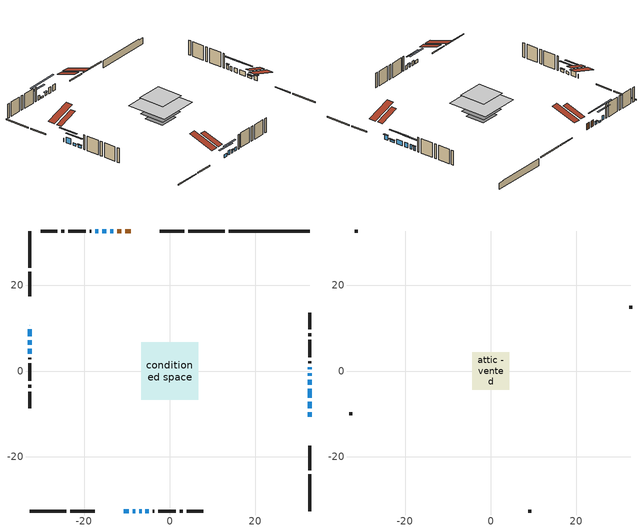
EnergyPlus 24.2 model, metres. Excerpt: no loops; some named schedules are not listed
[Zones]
conditioned space
 floor outside (Floor1 construction): -1.03,-1.03 -1.03,1.03 1.03,1.03 1.03,-1.03 z0.55
 floor adiabatic (AdiabaticFloorConstruction): -6.7,-6.7 -6.7,6.7 6.7,6.7 6.7,-6.7 z2.99
 floor foundation (Slab1 construction): -3.2,-3.2 -3.2,3.2 3.2,3.2 3.2,-3.2 z-1.74
 floor foundation (Slab2 construction): -4.2,-4.2 -4.2,4.2 4.2,4.2 4.2,-4.2 z0
 wall outside (RimJoist1 construction): 12.86,32.69 4.33,32.69 / -32.69,-32.69 -24.16,-32.69 / -32.69,32.69 -32.69,24.16 / 32.69,-32.69 32.69,-24.16 z0.55:0.85
 wall outside (RimJoist2 construction): 3.4,32.69 -2.32,32.69 / -23.23,-32.69 -17.51,-32.69 / -32.69,23.23 -32.69,17.51 / 32.69,-23.23 32.69,-17.51 z0.55:0.85
 wall outside (AdiabaticWallConstruction 1): -9.09,32.69 -10.4,32.69 / -11.33,32.69 -12.22,32.69 z0.55:2.58
 wall outside (AdiabaticWallConstruction): -32.69,10.74 -32.69,10.66 / -5.67,-32.69 -4.94,-32.69 z0.55:1.77; -13.14,32.69 -13.86,32.69 / -10.74,-32.69 -9.57,-32.69 / -7.15,-32.69 -6.59,-32.69 z0.55:1.52; -8.64,-32.69 -8.08,-32.69 / 32.69,-10.74 32.69,-9.62 / 32.69,-6.29 32.69,-4.16 / 32.69,-3.23 32.69,-2.06 / 32.69,-1.13 32.69,-0.57 / 32.69,0.35 32.69,0.91 / -16.68,32.69 -17.39,32.69 z0.55:2.02; -32.69,9.74 -32.69,8.16 z0.55:2.43; 32.69,-8.69 32.69,-7.22 z0.55:1.26; -32.69,7.23 -32.69,6.11 / -32.69,5.19 -32.69,4.06 z0.55:1.41; -14.78,32.69 -15.75,32.69 z0.55:1.01
 wall outside (Wall1 construction): -18.32,32.69 -18.72,32.69 / -4.01,-32.69 -3.61,-32.69 / -32.69,3.14 -32.69,2.74 / 32.69,1.84 32.69,2.24 z0.55:5.43
 wall outside (Wall2 construction): -19.65,32.69 -23.72,32.69 / -2.69,-32.69 1.39,-32.69 / -32.69,1.81 -32.69,-2.27 / 32.69,3.17 32.69,7.24 z0.55:5.43
 wall outside (Wall3 construction): -24.65,32.69 -25.32,32.69 / 2.32,-32.69 2.99,-32.69 / -32.69,-3.2 -32.69,-3.87 / 32.69,8.17 32.69,8.84 z0.55:5.43
 wall outside (Wall4 construction): -26.25,32.69 -30.14,32.69 / 3.92,-32.69 7.8,-32.69 / -32.69,-4.79 -32.69,-8.68 / 32.69,9.77 32.69,13.66 z0.55:5.43
 wall foundation (FoundationWall1 construction): 13.79,32.69,-1.74 13.79,32.69,0.55 30.8,32.69,0.55 30.8,32.69,0.32 32.69,32.69,0.32 32.69,32.69,-1.74
 window (WindowConstruction 14): -32.69,10.73 -32.69,10.67 z0.55:1.77
 window (WindowConstruction 5): -13.14,32.69 -13.85,32.69 z0.55:1.52
 window (WindowConstruction 6): -10.73,-32.69 -9.57,-32.69 z0.55:1.52
 window (WindowConstruction 7): -8.64,-32.69 -8.08,-32.69 z0.55:2.02
 window (WindowConstruction 8): -32.69,9.74 -32.69,8.16 z0.55:2.43
 window (WindowConstruction 9): 32.69,-10.73 32.69,-9.62 z0.55:2.02
 window (WindowConstruction 10): 32.69,-8.69 32.69,-7.22 z0.55:1.26
 window (WindowConstruction 11): -7.15,-32.69 -6.59,-32.69 z0.55:1.52
 window (WindowConstruction 12): -32.69,7.23 -32.69,6.11 z0.55:1.41
 window (WindowConstruction 15): -5.66,-32.69 -4.94,-32.69 z0.55:1.77
 window (WindowConstruction 13): -32.69,5.18 -32.69,4.07 z0.55:1.41
 window (WindowConstruction 16): -14.78,32.69 -15.75,32.69 z0.55:1.01
 window (WindowConstruction): 32.69,-6.29 32.69,-4.16 z0.55:2.02
 window (WindowConstruction 1): 32.69,-3.23 32.69,-2.06 z0.55:2.02
 window (WindowConstruction 2): 32.69,-1.13 32.69,-0.58 z0.55:2.02
 window (WindowConstruction 3): 32.69,0.35 32.69,0.91 z0.55:2.02
 window (WindowConstruction 4): -16.68,32.69 -17.39,32.69 z0.55:2.02
 door (Door): -9.09,32.69 -10.4,32.69 z0.55:2.58
 door (Door 1): -11.33,32.69 -12.21,32.69 z0.55:2.58
 ceiling adiabatic (AdiabaticFloorConstruction): 6.7,-6.7 6.7,6.7 -6.7,6.7 -6.7,-6.7 z2.99
 roof outside (Roof2 construction): -8.16,32.69,5.43 -8.16,26.01,7.65 -6.4,26.01,7.65 -6.4,32.69,5.43; -11.66,-32.69,5.43 -11.66,-26.01,7.65 -13.42,-26.01,7.65 -13.42,-32.69,5.43; -32.69,11.66,5.43 -26.01,11.66,7.65 -26.01,13.42,7.65 -32.69,13.42,5.43; 32.69,-11.66,5.43 26.01,-11.66,7.65 26.01,-13.42,7.65 32.69,-13.42,5.43
attic - vented
 floor to conditioned space (Floor2 construction Reversed): -4.35,-4.35 -4.35,4.35 4.35,4.35 4.35,-4.35 z5.43
 wall outside (Wall5 construction): -31.07,32.69 -31.76,32.69 / 8.73,-32.69 9.42,-32.69 / -32.69,-9.61 -32.69,-10.3 / 32.69,14.59 32.69,15.28 z0.55:5.43
 roof outside (Roof1 construction): -5.48,32.69,5.43 -5.48,24.22,8.25 -3.24,24.22,8.25 -3.24,32.69,5.43; -14.35,-32.69,5.43 -14.35,-24.22,8.25 -16.58,-24.22,8.25 -16.58,-32.69,5.43; -32.69,14.35,5.43 -24.22,14.35,8.25 -24.22,16.58,8.25 -32.69,16.58,5.43; 32.69,-14.35,5.43 24.22,-14.35,8.25 24.22,-16.58,8.25 32.69,-16.58,5.43
shading: -14.06,32.69 -12.94,32.69 -12.94,33.1 -14.06,33.1 z1.72; -7.08,-32.69 -13.22,-32.69 -13.22,-33.1 -7.08,-33.1 z4.01; -5.59,-32.69 -11.13,-32.69 -11.13,-33.1 -5.59,-33.1 z4.51; -32.69,5.67 -32.69,12.23 -33.1,12.23 -33.1,5.67 z4.92; 32.69,-9.42 32.69,-10.94 33.1,-10.94 33.1,-9.42 z2.22; 32.69,-7.02 32.69,-8.89 33.1,-8.89 33.1,-7.02 z1.46; -6.39,-32.69 -7.35,-32.69 -7.35,-33.1 -6.39,-33.1 z1.72; -32.69,3.62 -32.69,9.72 -33.1,9.72 -33.1,3.62 z3.9; -32.69,3.86 -32.69,5.39 -33.1,5.39 -33.1,3.86 z1.61; -20.68,32.69 -9.86,32.69 -9.86,33.1 -20.68,33.1 z5.94; 32.69,-1.67 32.69,-8.78 33.1,-8.78 33.1,-1.67 z4.51; 32.69,0.43 32.69,-5.72 33.1,-5.72 33.1,0.43 z4.51; 32.69,1.91 32.69,-3.62 33.1,-3.62 33.1,1.91 z4.51; 32.69,1.11 32.69,0.15 33.1,0.15 33.1,1.11 z2.22; -19.88,32.69 -14.19,32.69 -14.19,33.1 -19.88,33.1 z4.51
[Building]
Building 1: Terrain=Suburbs
[Site:Location]
Edmonton Intl AP_AB: Latitude {deg}=53.31; Longitude {deg}=-113.58; Time Zone {hr}=-7; Elevation {m}=723; Keep Site Location Information=Yes
[Site:GroundTemperature:Shallow]
-1.56185, -3.61833, -3.78302, -2.80711, 1.11059, 5.01004, 8.39065, 10.5322, 10.7141, 8.97234, 5.67794, 1.89811
[Site:WaterMainsTemperature]
Calculation Method=Schedule; Temperature Schedule=mains temperature schedule
[Material] Roughness=Rough; Thermal Absorptance=0.9
Name | Thickness {m} | Conductivity {W/m-K} | Density {kg/m3} | Specific Heat {J/kg-K} | Solar Absorptance | Visible Absorptance
asphalt or fiberglass shingles | 0.00635 | 0.162714 | 1121.4 | 1465.45 | 0.4 | 0.4
ceiling loosefill ins | 0.254 | 0.0480833 | 16.02 | 1046.75 | 0.7 | 0.7
ceiling stud and cavity | 0.1397 | 0.362266 | 65.682 | 1177.47 | 0.7 | 0.7
concrete 4.0 in. | 0.1016 | 1.803125 | 2242.8 | 837.4 | 0.7 | 0.7
concrete 8.0 in. | 0.2032 | 1.803125 | 2242.8 | 837.4 | 0.7 | 0.7
door material | 0.04445 | 0.053851 | 512.64 | 1214.23 | 0.7 | 0.7
exterior vertical ins | 0.0477883 | 0.029427 | 32.04 | 1214.23 | 0.7 | 0.7
floor covering | 0.0127 | 0.0433444 | 54.468 | 1339.84 | 0.6 | 0.6
floor rigid ins; rim joist rigid ins; wall rigid ins | 0.051816 | 0.029427 | 32.04 | 1214.23 | 0.7 | 0.7
floor rigid ins 1; wall rigid ins 1 | 0.512978 | 0.029427 | 32.04 | 1214.23 | 0.7 | 0.7
floor stud and cavity | 0.1397 | 0.0914873 | 92.3553 | 1139.71 | 0.7 | 0.7
floor stud and cavity 1 | 0.1397 | 1.75129 | 37.0049 | 1207.88 | 0.7 | 0.7
furniture material conditioned space 1 | 0.1524 | 0.115458 | 640.8 | 1214.23 | 0.6 | 0.6
gypsum board | 0.0127 | 0.160291 | 801 | 837.4 | 0.6 | 0.6
gypsum board 1 | 0.0127 | 0.160291 | 801 | 837.4 | 0.7 | 0.7
osb sheathing 0.5 in. | 0.0127 | 0.115458 | 512.64 | 1214.23 | 0.7 | 0.7
osb sheathing 0.75 in. | 0.01905 | 0.115458 | 512.64 | 1214.23 | 0.7 | 0.7
osb sheathing 2.0 in. | 0.0508 | 0.115458 | 512.64 | 1214.23 | 0.7 | 0.7
rim joist stud and cavity | 0.0508 | 0.0413573 | 125.044 | 1163.47 | 0.6 | 0.6
rim joist stud and cavity 1 | 0.0508 | 0.0296634 | 125.044 | 1163.47 | 0.6 | 0.6
roof stud and cavity | 0.2032 | 0.113161 | 78.34581 | 1123.46 | 0.7 | 0.7
wall stud and cavity | 0.1397 | 0.253483 | 139.0536 | 1170.24 | 0.7 | 0.7
wall stud and cavity 1 | 0.1397 | 0.217369 | 139.0536 | 1170.24 | 0.7 | 0.7
wall stud and cavity 2 | 0.1397 | 0.453384 | 139.0536 | 1170.24 | 0.7 | 0.7
wall stud and cavity 3 | 0.1397 | 0.22224 | 139.0536 | 1170.24 | 0.7 | 0.7
wall stud and cavity 4 | 0.0889 | 6.1454 | 50.32683 | 1063.81 | 0.6 | 0.6
wall stud and cavity 5 | 0.0889 | 0.380278 | 52.3479 | 1209.89 | 0.7 | 0.7
wall stud and cavity 6 | 0.0889 | 0.391764 | 83.0341 | 1211.67 | 0.7 | 0.7
wood siding | 0.0254 | 0.102417 | 544.68 | 1172.36 | 0.4 | 0.4
wood siding 1 | 0.00254 | 0.102417 | 544.68 | 1172.36 | 0.4 | 0.4
wood siding 2; wood siding 3; wood siding 4 | 0.0254 | 0.102417 | 544.68 | 1172.36 | 0.7 | 0.7
[WindowMaterial:SimpleGlazingSystem]
Name | U-Factor {W/m2-K} | Solar Heat Gain Coefficient
WindowMaterial | 1.9396 | 0.47
WindowMaterial 1 | 1.68864 | 0.57
WindowMaterial 10 | 3.09508 | 0.38
WindowMaterial 11 | 2.969594 | 0.62
WindowMaterial 12 | 5.32199 | 0.49
WindowMaterial 2 | 1.88169 | 0.52
WindowMaterial 3 | 2.31208 | 0.36
WindowMaterial 4 | 2.01342 | 0.45
WindowMaterial 5 | 1.88339 | 0.49
WindowMaterial 6 | 1.612552 | 0.58
WindowMaterial 7 | 2.041241 | 0.44
WindowMaterial 8 | 2.10427 | 0.42
WindowMaterial 9 | 1.92257 | 0.48
[Construction]
AdiabaticFloorConstruction: floor stud and cavity 1, floor rigid ins 1, osb sheathing 0.75 in., floor covering
AdiabaticWallConstruction: wood siding 3, wall rigid ins 1, wall stud and cavity 5, gypsum board
AdiabaticWallConstruction 1: wood siding 4, wall rigid ins 1, wall stud and cavity 5, gypsum board
Door; Door 1: door material
Floor1 construction: floor stud and cavity, floor rigid ins, osb sheathing 0.75 in., floor covering
Floor2 construction Reversed: gypsum board, ceiling stud and cavity, ceiling loosefill ins
FoundationWall1 construction: concrete 8.0 in., gypsum board 1
furniture construction conditioned space 1: furniture material conditioned space 1
PartitionWallConstruction: gypsum board, wall stud and cavity 6, gypsum board
RimJoist1 construction: wood siding 2, rim joist rigid ins, osb sheathing 2.0 in., rim joist stud and cavity
RimJoist2 construction: wood siding 2, osb sheathing 2.0 in., rim joist stud and cavity 1
Roof1 construction: asphalt or fiberglass shingles
Roof2 construction: asphalt or fiberglass shingles, osb sheathing 0.75 in., roof stud and cavity, gypsum board
Slab1 construction; Slab2 construction: concrete 4.0 in.
Wall1 construction: wood siding, wall rigid ins, osb sheathing 0.5 in., wall stud and cavity, gypsum board
Wall2 construction: wood siding, wall rigid ins, osb sheathing 0.5 in., wall stud and cavity 1, gypsum board
Wall3 construction: wood siding, wall rigid ins, osb sheathing 0.5 in., wall stud and cavity 2, gypsum board
Wall4 construction: wood siding, wall rigid ins, osb sheathing 0.5 in., wall stud and cavity 3, gypsum board
Wall5 construction: wood siding 1, wall stud and cavity 4
WindowConstruction; WindowConstruction 10: WindowMaterial
WindowConstruction 1: WindowMaterial 1
WindowConstruction 11: WindowMaterial 8
WindowConstruction 12; WindowConstruction 13: WindowMaterial 9
WindowConstruction 14: WindowMaterial 10
WindowConstruction 15: WindowMaterial 11
WindowConstruction 16: WindowMaterial 12
WindowConstruction 2; WindowConstruction 3; WindowConstruction 7: WindowMaterial 2
WindowConstruction 4: WindowMaterial 3
WindowConstruction 5: WindowMaterial 4
WindowConstruction 6: WindowMaterial 5
WindowConstruction 8: WindowMaterial 6
WindowConstruction 9: WindowMaterial 7
[Zone] Multiplier=1; Part of Total Floor Area=Yes
Name | Volume {m3}
attic - vented | 34.5962
conditioned space | 571
[Space]
Name | Zone | Volume {m3}
attic - vented 1 | attic - vented | 34.5962
conditioned space 1 | conditioned space | 571
[ZoneInfiltration:EffectiveLeakageArea]
infil attic - vented 1: Zone or Space=attic - vented 1; Schedule=Always On Discrete; Effective Air Leakage Area {cm2}=2627.13; Stack Coefficient=0.000535335; Wind Coefficient=1.56327e-05
[ZoneMixing]
whole house fan mix: Zone or Space=attic - vented; Schedule=Always On Continuous; Design Flow Rate Calculation Method=Flow/Zone; Design Flow Rate {m3/s}=0; Source Zone or Space=conditioned space
[SurfaceProperty:ExposedFoundationPerimeter] Exposed Perimeter Calculation Method=TotalExposedPerimeter
Name | Total Exposed Perimeter {m}
Slab1 | 18.898
Slab2 | 23.774
[InternalMass] Zone or ZoneList=conditioned space; Space or SpaceList=conditioned space 1
Name | Construction | Surface Area {m2}
furniture mass conditioned space 1 | furniture construction conditioned space 1 | 118.18
partition wall mass | PartitionWallConstruction | 295.449
[Lights]
interior lighting: Zone or ZoneList or Space or SpaceList=conditioned space 1; Schedule=interior lighting schedule; Design Level Calculation Method=LightingLevel; Lighting Level {W}=343.2; Return Air Fraction=0; Fraction Radiant=0.6; Fraction Visible=0.2; Fraction Replaceable=1
[People]
occupants: Zone or ZoneList or Space or SpaceList=conditioned space 1; Number of People Schedule=occupants schedule; Number of People Calculation Method=People; Number of People=3; Fraction Radiant=0.314171; Sensible Heat Fraction=0.56303; Activity Level Schedule=occupants activity schedule; Carbon Dioxide Generation Rate {m3/s-W}=0; Enable ASHRAE 55 Comfort Warnings=No; Mean Radiant Temperature Calculation Type=EnclosureAveraged
[ElectricEquipment] Zone or ZoneList or Space or SpaceList=conditioned space 1; Design Level Calculation Method=EquipmentLevel
Name | Schedule | Design Level {W} | Fraction Latent | Fraction Radiant | Fraction Lost
clothes dryer | clothes dryer schedule | 140.772 | 0.015 | 0.081 | 0.85
clothes washer | clothes washer schedule | 32.1985 | 0.03 | 0.162 | 0.7
cooking range | cooking range schedule | 215.147 | 0.08 | 0.432 | 0.2
dishwasher | dishwasher schedule | 66.8632 | 0.3 | 0.18 | 0.4
fridge | fridge schedule | 72.9452 | 0 | 0.6 | 0
mech vent bath fan 0 | mech vent bath fan 0 schedule | 50.2 | 0 | 0 | 1
mech vent bath fan 1 | mech vent bath fan 1 schedule | 50.2 | 0 | 0 | 1
mech vent house fan | mech vent house fan schedule | 0 | 0 | 0 | 1
mech vent house fan cfis | mech vent house fan cfis schedule | 0 | 0 | 0 | 0
mech vent range fan 0 | mech vent range fan 0 schedule | 57 | 0 | 0 | 1
misc plug loads | misc plug loads schedule | 494.7 | 0.045 | 0.513 | 0.1
whole house fan | Always On Discrete | 0 | 0 | 0 | 1
[OtherEquipment] Zone or ZoneList or Space or SpaceList=conditioned space 1; Design Level Calculation Method=EquipmentLevel
Name | Fuel Type | Schedule | Design Level {W} | Fraction Latent | Fraction Radiant | Fraction Lost
clothes dryer 1 | Electricity | clothes dryer schedule | 0 | 0.015 | 0.081 | 0.85
cooking range 1 | Electricity | cooking range schedule | 0 | 0.08 | 0.432 | 0.2
general water use latent | None | general water use schedule | 62.594 | 1 | 0 | 0
general water use sensible | None | general water use schedule | -61.6891 | 0 | 0.6 | 0
mech vent house fan latent load | None | Always On Discrete | 0 | 1 | 0 | 0
mech vent house fan sensible load | None | Always On Discrete | 0 | 0 | 0 | 0
water heater energy adjustment1 | NaturalGas | Always On Discrete | 0.01 | 0 | 0 | 1
[ZoneInfiltration:DesignFlowRate] Zone or ZoneList or Space or SpaceList=conditioned space 1; Schedule=Always On Discrete; Design Flow Rate Calculation Method=Flow/Zone; Design Flow Rate {m3/s}=0
infil flow; natural vent flow; whole house fan flow
[Foundation:Kiva] Initial Indoor Air Temperature {C}=18; Wall Depth Below Slab {m}=0.2032
Name | Wall Height Above Grade {m} | Custom Block Material Name 1 | Custom Block Depth 1 {m} | Custom Block X Position 1 {m} | Custom Block Z Position 1 {m}
Foundation Kiva 1 | 0.549981 | exterior vertical ins | 2.28999 | 0.2159 | 0
Foundation Kiva 2 | 0.1016
[Foundation:Kiva:Settings]
Soil Conductivity {W/m-K}=0.849921; Soil Density {kg/m3}=1842.3; Soil Specific Heat {J/kg-K}=418.7; Ground Solar Absorptivity=0.9; Ground Thermal Absorptivity=0.9; Ground Surface Roughness {m}=0.03; Far-Field Width {m}=40; Deep-Ground Boundary Condition=ZeroFlux; Deep-Ground Depth {m}=40; Minimum Cell Dimension {m}=0.2; Maximum Cell Growth Coefficient=3; Simulation Timestep=Timestep
[Exterior:Lights]
exterior lighting: Schedule=exterior lighting schedule; Design Level {W}=75.6
[Schedule:Constant]
Name | Hourly Value
Always On Continuous; mech vent house fan schedule; mech vent house fan cfis schedule; Always On Discrete | 1
occupants activity schedule | 117.228
fridge schedule | 0
[Schedule:Week:Daily]
interior lighting schedule Week Rule - Jan1-Jan27: interior lighting schedule day, interior lighting schedule day, interior lighting schedule day, interior lighting schedule day, interior lighting schedule day, interior lighting schedule day, interior lighting schedule day, interior lighting schedule default day, interior lighting schedule default day, interior lighting schedule default day, interior lighting schedule default day, interior lighting schedule default day
interior lighting schedule Week Rule - Jan28-Feb3: interior lighting schedule day, interior lighting schedule day, interior lighting schedule day, interior lighting schedule day, interior lighting schedule day 1, interior lighting schedule day 1, interior lighting schedule day 1, interior lighting schedule default day, interior lighting schedule default day, interior lighting schedule default day, interior lighting schedule default day, interior lighting schedule default day
interior lighting schedule Week Rule - Feb4-Feb24: interior lighting schedule day 1, interior lighting schedule day 1, interior lighting schedule day 1, interior lighting schedule day 1, interior lighting schedule day 1, interior lighting schedule day 1, interior lighting schedule day 1, interior lighting schedule default day, interior lighting schedule default day, interior lighting schedule default day, interior lighting schedule default day, interior lighting schedule default day
interior lighting schedule Week Rule - Feb25-Mar3: interior lighting schedule day 1, interior lighting schedule day 1, interior lighting schedule day 1, interior lighting schedule day 1, interior lighting schedule day 2, interior lighting schedule day 2, interior lighting schedule day 2, interior lighting schedule default day, interior lighting schedule default day, interior lighting schedule default day, interior lighting schedule default day, interior lighting schedule default day
interior lighting schedule Week Rule - Mar4-Mar31: interior lighting schedule day 2, interior lighting schedule day 2, interior lighting schedule day 2, interior lighting schedule day 2, interior lighting schedule day 2, interior lighting schedule day 2, interior lighting schedule day 2, interior lighting schedule default day, interior lighting schedule default day, interior lighting schedule default day, interior lighting schedule default day, interior lighting schedule default day
interior lighting schedule Week Rule - Apr1-Apr28: interior lighting schedule day 3, interior lighting schedule day 3, interior lighting schedule day 3, interior lighting schedule day 3, interior lighting schedule day 3, interior lighting schedule day 3, interior lighting schedule day 3, interior lighting schedule default day, interior lighting schedule default day, interior lighting schedule default day, interior lighting schedule default day, interior lighting schedule default day
interior lighting schedule Week Rule - Apr29-May5: interior lighting schedule day 3, interior lighting schedule day 3, interior lighting schedule day 4, interior lighting schedule day 4, interior lighting schedule day 4, interior lighting schedule day 4, interior lighting schedule day 4, interior lighting schedule default day, interior lighting schedule default day, interior lighting schedule default day, interior lighting schedule default day, interior lighting schedule default day
interior lighting schedule Week Rule - May6-May26: interior lighting schedule day 4, interior lighting schedule day 4, interior lighting schedule day 4, interior lighting schedule day 4, interior lighting schedule day 4, interior lighting schedule day 4, interior lighting schedule day 4, interior lighting schedule default day, interior lighting schedule default day, interior lighting schedule default day, interior lighting schedule default day, interior lighting schedule default day
interior lighting schedule Week Rule - May27-Jun2: interior lighting schedule day 4, interior lighting schedule day 4, interior lighting schedule day 4, interior lighting schedule day 4, interior lighting schedule day 4, interior lighting schedule day 5, interior lighting schedule day 5, interior lighting schedule default day, interior lighting schedule default day, interior lighting schedule default day, interior lighting schedule default day, interior lighting schedule default day
interior lighting schedule Week Rule - Jun3-Jun30: interior lighting schedule day 5, interior lighting schedule day 5, interior lighting schedule day 5, interior lighting schedule day 5, interior lighting schedule day 5, interior lighting schedule day 5, interior lighting schedule day 5, interior lighting schedule default day, interior lighting schedule default day, interior lighting schedule default day, interior lighting schedule default day, interior lighting schedule default day
interior lighting schedule Week Rule - Jul1-Jul28: interior lighting schedule day 6, interior lighting schedule day 6, interior lighting schedule day 6, interior lighting schedule day 6, interior lighting schedule day 6, interior lighting schedule day 6, interior lighting schedule day 6, interior lighting schedule default day, interior lighting schedule default day, interior lighting schedule default day, interior lighting schedule default day, interior lighting schedule default day
interior lighting schedule Week Rule - Jul29-Aug4: interior lighting schedule day 6, interior lighting schedule day 6, interior lighting schedule day 6, interior lighting schedule day 7, interior lighting schedule day 7, interior lighting schedule day 7, interior lighting schedule day 7, interior lighting schedule default day, interior lighting schedule default day, interior lighting schedule default day, interior lighting schedule default day, interior lighting schedule default day
interior lighting schedule Week Rule - Aug5-Aug25: interior lighting schedule day 7, interior lighting schedule day 7, interior lighting schedule day 7, interior lighting schedule day 7, interior lighting schedule day 7, interior lighting schedule day 7, interior lighting schedule day 7, interior lighting schedule default day, interior lighting schedule default day, interior lighting schedule default day, interior lighting schedule default day, interior lighting schedule default day
interior lighting schedule Week Rule - Aug26-Sep1: interior lighting schedule day 7, interior lighting schedule day 7, interior lighting schedule day 7, interior lighting schedule day 7, interior lighting schedule day 7, interior lighting schedule day 7, interior lighting schedule day 8, interior lighting schedule default day, interior lighting schedule default day, interior lighting schedule default day, interior lighting schedule default day, interior lighting schedule default day
interior lighting schedule Week Rule - Sep2-Sep29: interior lighting schedule day 8, interior lighting schedule day 8, interior lighting schedule day 8, interior lighting schedule day 8, interior lighting schedule day 8, interior lighting schedule day 8, interior lighting schedule day 8, interior lighting schedule default day, interior lighting schedule default day, interior lighting schedule default day, interior lighting schedule default day, interior lighting schedule default day
interior lighting schedule Week Rule - Sep30-Oct6: interior lighting schedule day 8, interior lighting schedule day 9, interior lighting schedule day 9, interior lighting schedule day 9, interior lighting schedule day 9, interior lighting schedule day 9, interior lighting schedule day 9, interior lighting schedule default day, interior lighting schedule default day, interior lighting schedule default day, interior lighting schedule default day, interior lighting schedule default day
interior lighting schedule Week Rule - Oct7-Oct27: interior lighting schedule day 9, interior lighting schedule day 9, interior lighting schedule day 9, interior lighting schedule day 9, interior lighting schedule day 9, interior lighting schedule day 9, interior lighting schedule day 9, interior lighting schedule default day, interior lighting schedule default day, interior lighting schedule default day, interior lighting schedule default day, interior lighting schedule default day
interior lighting schedule Week Rule - Oct28-Nov3: interior lighting schedule day 9, interior lighting schedule day 9, interior lighting schedule day 9, interior lighting schedule day 9, interior lighting schedule day 10, interior lighting schedule day 10, interior lighting schedule day 10, interior lighting schedule default day, interior lighting schedule default day, interior lighting schedule default day, interior lighting schedule default day, interior lighting schedule default day
interior lighting schedule Week Rule - Nov4-Nov24: interior lighting schedule day 10, interior lighting schedule day 10, interior lighting schedule day 10, interior lighting schedule day 10, interior lighting schedule day 10, interior lighting schedule day 10, interior lighting schedule day 10, interior lighting schedule default day, interior lighting schedule default day, interior lighting schedule default day, interior lighting schedule default day, interior lighting schedule default day
interior lighting schedule Week Rule - Nov25-Dec1: interior lighting schedule day 10, interior lighting schedule day 10, interior lighting schedule day 10, interior lighting schedule day 10, interior lighting schedule day 10, interior lighting schedule day 10, interior lighting schedule day 11, interior lighting schedule default day, interior lighting schedule default day, interior lighting schedule default day, interior lighting schedule default day, interior lighting schedule default day
interior lighting schedule Week Rule - Dec2-Dec31: interior lighting schedule day 11, interior lighting schedule day 11, interior lighting schedule day 11, interior lighting schedule day 11, interior lighting schedule day 11, interior lighting schedule day 11, interior lighting schedule day 11, interior lighting schedule default day, interior lighting schedule default day, interior lighting schedule default day, interior lighting schedule default day, interior lighting schedule default day
occupants schedule Week Rule - Jan1-Dec31: occupants schedule day, occupants schedule day, occupants schedule day, occupants schedule day, occupants schedule day, occupants schedule day, occupants schedule day, occupants schedule default day, occupants schedule default day, occupants schedule default day, occupants schedule default day, occupants schedule default day
clothes dryer schedule Week Rule - Jan1-Dec31: clothes dryer schedule day, clothes dryer schedule day, clothes dryer schedule day, clothes dryer schedule day, clothes dryer schedule day, clothes dryer schedule day, clothes dryer schedule day, clothes dryer schedule default day, clothes dryer schedule default day, clothes dryer schedule default day, clothes dryer schedule default day, clothes dryer schedule default day
clothes washer schedule Week Rule - Jan1-Dec31: clothes washer schedule day, clothes washer schedule day, clothes washer schedule day, clothes washer schedule day, clothes washer schedule day, clothes washer schedule day, clothes washer schedule day, clothes washer schedule default day, clothes washer schedule default day, clothes washer schedule default day, clothes washer schedule default day, clothes washer schedule default day
cooking range schedule Week Rule - Jan1-Dec31: cooking range schedule day, cooking range schedule day, cooking range schedule day, cooking range schedule day, cooking range schedule day, cooking range schedule day, cooking range schedule day, cooking range schedule default day, cooking range schedule default day, cooking range schedule default day, cooking range schedule default day, cooking range schedule default day
dishwasher schedule Week Rule - Jan1-Dec31: dishwasher schedule day, dishwasher schedule day, dishwasher schedule day, dishwasher schedule day, dishwasher schedule day, dishwasher schedule day, dishwasher schedule day, dishwasher schedule default day, dishwasher schedule default day, dishwasher schedule default day, dishwasher schedule default day, dishwasher schedule default day
mech vent bath fan 0 schedule Week Rule - Jan1-Dec31: mech vent bath fan 0 schedule day, mech vent bath fan 0 schedule day, mech vent bath fan 0 schedule day, mech vent bath fan 0 schedule day, mech vent bath fan 0 schedule day, mech vent bath fan 0 schedule day, mech vent bath fan 0 schedule day, mech vent bath fan 0 schedule default day, mech vent bath fan 0 schedule default day, mech vent bath fan 0 schedule default day, mech vent bath fan 0 schedule default day, mech vent bath fan 0 schedule default day
mech vent bath fan 1 schedule Week Rule - Jan1-Dec31: mech vent bath fan 1 schedule day, mech vent bath fan 1 schedule day, mech vent bath fan 1 schedule day, mech vent bath fan 1 schedule day, mech vent bath fan 1 schedule day, mech vent bath fan 1 schedule day, mech vent bath fan 1 schedule day, mech vent bath fan 1 schedule default day, mech vent bath fan 1 schedule default day, mech vent bath fan 1 schedule default day, mech vent bath fan 1 schedule default day, mech vent bath fan 1 schedule default day
mech vent range fan 0 schedule Week Rule - Jan1-Dec31: mech vent range fan 0 schedule day, mech vent range fan 0 schedule day, mech vent range fan 0 schedule day, mech vent range fan 0 schedule day, mech vent range fan 0 schedule day, mech vent range fan 0 schedule day, mech vent range fan 0 schedule day, mech vent range fan 0 schedule default day, mech vent range fan 0 schedule default day, mech vent range fan 0 schedule default day, mech vent range fan 0 schedule default day, mech vent range fan 0 schedule default day
misc plug loads schedule Week Rule - Jan1-Dec31: misc plug loads schedule day, misc plug loads schedule day, misc plug loads schedule day, misc plug loads schedule day, misc plug loads schedule day, misc plug loads schedule day, misc plug loads schedule day, misc plug loads schedule default day, misc plug loads schedule default day, misc plug loads schedule default day, misc plug loads schedule default day, misc plug loads schedule default day
general water use schedule Week Rule - Jan1-Dec31: general water use schedule day, general water use schedule day, general water use schedule day, general water use schedule day, general water use schedule day, general water use schedule day, general water use schedule day, general water use schedule default day, general water use schedule default day, general water use schedule default day, general water use schedule default day, general water use schedule default day
exterior lighting schedule Week Rule - Jan1-Jan27: exterior lighting schedule day, exterior lighting schedule day, exterior lighting schedule day, exterior lighting schedule day, exterior lighting schedule day, exterior lighting schedule day, exterior lighting schedule day, exterior lighting schedule default day, exterior lighting schedule default day, exterior lighting schedule default day, exterior lighting schedule default day, exterior lighting schedule default day
exterior lighting schedule Week Rule - Jan28-Feb3: exterior lighting schedule day, exterior lighting schedule day, exterior lighting schedule day, exterior lighting schedule day, exterior lighting schedule day 1, exterior lighting schedule day 1, exterior lighting schedule day 1, exterior lighting schedule default day, exterior lighting schedule default day, exterior lighting schedule default day, exterior lighting schedule default day, exterior lighting schedule default day
exterior lighting schedule Week Rule - Feb4-Feb24: exterior lighting schedule day 1, exterior lighting schedule day 1, exterior lighting schedule day 1, exterior lighting schedule day 1, exterior lighting schedule day 1, exterior lighting schedule day 1, exterior lighting schedule day 1, exterior lighting schedule default day, exterior lighting schedule default day, exterior lighting schedule default day, exterior lighting schedule default day, exterior lighting schedule default day
exterior lighting schedule Week Rule - Feb25-Mar3: exterior lighting schedule day 1, exterior lighting schedule day 1, exterior lighting schedule day 1, exterior lighting schedule day 1, exterior lighting schedule day 2, exterior lighting schedule day 2, exterior lighting schedule day 2, exterior lighting schedule default day, exterior lighting schedule default day, exterior lighting schedule default day, exterior lighting schedule default day, exterior lighting schedule default day
exterior lighting schedule Week Rule - Mar4-Mar31: exterior lighting schedule day 2, exterior lighting schedule day 2, exterior lighting schedule day 2, exterior lighting schedule day 2, exterior lighting schedule day 2, exterior lighting schedule day 2, exterior lighting schedule day 2, exterior lighting schedule default day, exterior lighting schedule default day, exterior lighting schedule default day, exterior lighting schedule default day, exterior lighting schedule default day
exterior lighting schedule Week Rule - Apr1-Apr28: exterior lighting schedule day 3, exterior lighting schedule day 3, exterior lighting schedule day 3, exterior lighting schedule day 3, exterior lighting schedule day 3, exterior lighting schedule day 3, exterior lighting schedule day 3, exterior lighting schedule default day, exterior lighting schedule default day, exterior lighting schedule default day, exterior lighting schedule default day, exterior lighting schedule default day
exterior lighting schedule Week Rule - Apr29-May5: exterior lighting schedule day 3, exterior lighting schedule day 3, exterior lighting schedule day 4, exterior lighting schedule day 4, exterior lighting schedule day 4, exterior lighting schedule day 4, exterior lighting schedule day 4, exterior lighting schedule default day, exterior lighting schedule default day, exterior lighting schedule default day, exterior lighting schedule default day, exterior lighting schedule default day
[Schedule:Year]
interior lighting schedule: interior lighting schedule Week Rule - Jan1-Jan27, 1, 1, 1, 27, interior lighting schedule Week Rule - Jan28-Feb3, 1, 28, 2, 3, interior lighting schedule Week Rule - Feb4-Feb24, 2, 4, 2, 24, interior lighting schedule Week Rule - Feb25-Mar3, 2, 25, 3, 3, interior lighting schedule Week Rule - Mar4-Mar31, 3, 4, 3, 31, interior lighting schedule Week Rule - Apr1-Apr28, 4, 1, 4, 28, interior lighting schedule Week Rule - Apr29-May5, 4, 29, 5, 5, interior lighting schedule Week Rule - May6-May26, 5, 6, 5, 26, interior lighting schedule Week Rule - May27-Jun2, 5, 27, 6, 2, interior lighting schedule Week Rule - Jun3-Jun30, 6, 3, 6, 30, interior lighting schedule Week Rule - Jul1-Jul28, 7, 1, 7, 28, interior lighting schedule Week Rule - Jul29-Aug4, 7, 29, 8, 4, interior lighting schedule Week Rule - Aug5-Aug25, 8, 5, 8, 25, interior lighting schedule Week Rule - Aug26-Sep1, 8, 26, 9, 1, interior lighting schedule Week Rule - Sep2-Sep29, 9, 2, 9, 29, interior lighting schedule Week Rule - Sep30-Oct6, 9, 30, 10, 6, interior lighting schedule Week Rule - Oct7-Oct27, 10, 7, 10, 27, interior lighting schedule Week Rule - Oct28-Nov3, 10, 28, 11, 3, interior lighting schedule Week Rule - Nov4-Nov24, 11, 4, 11, 24, interior lighting schedule Week Rule - Nov25-Dec1, 11, 25, 12, 1, interior lighting schedule Week Rule - Dec2-Dec31, 12, 2, 12, 31
occupants schedule: occupants schedule Week Rule - Jan1-Dec31, 1, 1, 12, 31
clothes dryer schedule: clothes dryer schedule Week Rule - Jan1-Dec31, 1, 1, 12, 31
clothes washer schedule: clothes washer schedule Week Rule - Jan1-Dec31, 1, 1, 12, 31
cooking range schedule: cooking range schedule Week Rule - Jan1-Dec31, 1, 1, 12, 31
dishwasher schedule: dishwasher schedule Week Rule - Jan1-Dec31, 1, 1, 12, 31
mech vent bath fan 0 schedule: mech vent bath fan 0 schedule Week Rule - Jan1-Dec31, 1, 1, 12, 31
mech vent bath fan 1 schedule: mech vent bath fan 1 schedule Week Rule - Jan1-Dec31, 1, 1, 12, 31
mech vent range fan 0 schedule: mech vent range fan 0 schedule Week Rule - Jan1-Dec31, 1, 1, 12, 31
misc plug loads schedule: misc plug loads schedule Week Rule - Jan1-Dec31, 1, 1, 12, 31
general water use schedule: general water use schedule Week Rule - Jan1-Dec31, 1, 1, 12, 31
exterior lighting schedule: exterior lighting schedule Week Rule - Jan1-Jan27, 1, 1, 1, 27, exterior lighting schedule Week Rule - Jan28-Feb3, 1, 28, 2, 3, exterior lighting schedule Week Rule - Feb4-Feb24, 2, 4, 2, 24, exterior lighting schedule Week Rule - Feb25-Mar3, 2, 25, 3, 3, exterior lighting schedule Week Rule - Mar4-Mar31, 3, 4, 3, 31, exterior lighting schedule Week Rule - Apr1-Apr28, 4, 1, 4, 28, exterior lighting schedule Week Rule - Apr29-May5, 4, 29, 5, 5, exterior lighting schedule Week Rule - May6-May26, 5, 6, 5, 26, exterior lighting schedule Week Rule - May27-Jun2, 5, 27, 6, 2, exterior lighting schedule Week Rule - Jun3-Jun30, 6, 3, 6, 30, exterior lighting schedule Week Rule - Jul1-Jul28, 7, 1, 7, 28, exterior lighting schedule Week Rule - Jul29-Aug4, 7, 29, 8, 4, exterior lighting schedule Week Rule - Aug5-Aug25, 8, 5, 8, 25, exterior lighting schedule Week Rule - Aug26-Sep1, 8, 26, 9, 1, exterior lighting schedule Week Rule - Sep2-Sep29, 9, 2, 9, 29, exterior lighting schedule Week Rule - Sep30-Oct6, 9, 30, 10, 6, exterior lighting schedule Week Rule - Oct7-Oct27, 10, 7, 10, 27, exterior lighting schedule Week Rule - Oct28-Nov3, 10, 28, 11, 3, exterior lighting schedule Week Rule - Nov4-Nov24, 11, 4, 11, 24, exterior lighting schedule Week Rule - Nov25-Dec1, 11, 25, 12, 1, exterior lighting schedule Week Rule - Dec2-Dec31, 12, 2, 12, 31
[Schedule:Compact]
mains temperature schedule: Through: 01/01, For: AllDays, Until: 24:00, 3.97167, Through: 01/02, For: AllDays, Until: 24:00, 3.90778, Through: 01/03, For: AllDays, Until: 24:00, 3.84556, Through: 01/04, For: AllDays, Until: 24:00, 3.78389, Through: 01/05, For: AllDays, Until: 24:00, 3.72278, Through: 01/06, For: AllDays, Until: 24:00, 3.66278, Through: 01/07, For: AllDays, Until: 24:00, 3.60389, Through: 01/08, For: AllDays, Until: 24:00, 3.54556, Through: 01/09, For: AllDays, Until: 24:00, 3.48833, Through: 01/10, For: AllDays, Until: 24:00, 3.43167, Through: 01/11, For: AllDays, Until: 24:00, 3.37611, Through: 01/12, For: AllDays, Until: 24:00, 3.32167, Through: 01/13, For: AllDays, Until: 24:00, 3.26833, Through: 01/14, For: AllDays, Until: 24:00, 3.21556, Through: 01/15, For: AllDays, Until: 24:00, 3.16444, Through: 01/16, For: AllDays, Until: 24:00, 3.11389, Through: 01/17, For: AllDays, Until: 24:00, 3.06444, Through: 01/18, For: AllDays, Until: 24:00, 3.01611, Through: 01/19, For: AllDays, Until: 24:00, 2.96889, Through: 01/20, For: AllDays, Until: 24:00, 2.92278, Through: 01/21, For: AllDays, Until: 24:00, 2.87722, Through: 01/22, For: AllDays, Until: 24:00, 2.83333, Through: 01/23, For: AllDays, Until: 24:00, 2.79056, Through: 01/24, For: AllDays, Until: 24:00, 2.74889, Through: 01/25, For: AllDays, Until: 24:00, 2.70833, Through: 01/26, For: AllDays, Until: 24:00, 2.66889, Through: 01/27, For: AllDays, Until: 24:00, 2.63056, Through: 01/28, For: AllDays, Until: 24:00, 2.59333, Through: 01/29, For: AllDays, Until: 24:00, 2.55778, Through: 01/30, For: AllDays, Until: 24:00, 2.52278, Through: 01/31, For: AllDays, Until: 24:00, 2.48944, Through: 02/01, For: AllDays, Until: 24:00, 2.45722, Through: 02/02, For: AllDays, Until: 24:00, 2.42611, Through: 02/03, For: AllDays, Until: 24:00, 2.39667, Through: 02/04, For: AllDays, Until: 24:00, 2.36833, Through: 02/05, For: AllDays, Until: 24:00, 2.34111, Through: 02/06, For: AllDays, Until: 24:00, 2.315, Through: 02/07, For: AllDays, Until: 24:00, 2.29056, Through: 02/08, For: AllDays, Until: 24:00, 2.26722, Through: 02/09, For: AllDays, Until: 24:00, 2.245, Through: 02/10, For: AllDays, Until: 24:00, 2.22444, Through: 02/11, For: AllDays, Until: 24:00, 2.20444, Through: 02/12, For: AllDays, Until: 24:00, 2.18667, Through: 02/13, For: AllDays, Until: 24:00, 2.17, Through: 02/14, For: AllDays, Until: 24:00, 2.15444, Through: 02/15, For: AllDays, Until: 24:00, 2.14, Through: 02/16, For: AllDays, Until: 24:00, 2.12722, Through: 02/17, For: AllDays, Until: 24:00, 2.11556, Through: 02/18, For: AllDays, Until: 24:00, 2.10556, Through: 02/19, For: AllDays, Until: 24:00, 2.09667, Through: 02/20, For: AllDays, Until: 24:00, 2.08889, Through: 02/21, For: AllDays, Until: 24:00, 2.08278, Through: 02/22, For: AllDays, Until: 24:00, 2.07833, Through: 02/23, For: AllDays, Until: 24:00, 2.07444, Through: 02/24, For: AllDays, Until: 24:00, 2.07278, Through: 02/25, For: AllDays, Until: 24:00, 2.07167, Through: 02/26, For: AllDays, Until: 24:00, 2.07222, Through: 02/27, For: AllDays, Until: 24:00, 2.07444, Through: 02/28, For: AllDays, Until: 24:00, 2.07778, Through: 03/01, For: AllDays, Until: 24:00, 2.08222, Through: 03/02, For: AllDays, Until: 24:00, 2.08833, Through: 03/03, For: AllDays, Until: 24:00, 2.09556, Through: 03/04, For: AllDays, Until: 24:00, 2.10444, Through: 03/05, For: AllDays, Until: 24:00, 2.11444, Through: 03/06, For: AllDays, Until: 24:00, 2.12556, Through: 03/07, For: AllDays, Until: 24:00, 2.13833, Through: 03/08, For: AllDays, Until: 24:00, 2.15278, Through: 03/09, For: AllDays, Until: 24:00, 2.16778, Through: 03/10, For: AllDays, Until: 24:00, 2.18444, Through: 03/11, For: AllDays, Until: 24:00, 2.20278, Through: 03/12, For: AllDays, Until: 24:00, 2.22167, Through: 03/13, For: AllDays, Until: 24:00, 2.24278, Through: 03/14, For: AllDays, Until: 24:00, 2.26444, Through: 03/15, For: AllDays, Until: 24:00, 2.28778, Through: 03/16, For: AllDays, Until: 24:00, 2.31222, Through: 03/17, For: AllDays, Until: 24:00, 2.33778, Through: 03/18, For: AllDays, Until: 24:00, 2.365, Through: 03/19, For: AllDays, Until: 24:00, 2.39333, Through: 03/20, For: AllDays, Until: 24:00, 2.42278, Through: 03/21, For: AllDays, Until: 24:00, 2.45389, Through: 03/22, For: AllDays, Until: 24:00, 2.48611, Through: 03/23, For: AllDays, Until: 24:00, 2.51889, Through: 03/24, For: AllDays, Until: 24:00, 2.55389, Through: 03/25, For: AllDays, Until: 24:00, 2.58944, Through: 03/26, For: AllDays, Until: 24:00, 2.62611, Through: 03/27, For: AllDays, Until: 24:00, 2.66444, Through: 03/28, For: AllDays, Until: 24:00, 2.70389, Through: 03/29, For: AllDays, Until: 24:00, 2.74389, Through: 03/30, For: AllDays, Until: 24:00, 2.78556, Through: 03/31, For: AllDays, Until: 24:00, 2.82833, Through: 04/01, For: AllDays, Until: 24:00, 2.87222, Through: 04/02, For: AllDays, Until: 24:00, 2.91722, Through: 04/03, For: AllDays, Until: 24:00, 2.96333, Through: 04/04, For: AllDays, Until: 24:00, 3.01056, Through: 04/05, For: AllDays, Until: 24:00, 3.05889, Through: 04/06, For: AllDays, Until: 24:00, 3.10833, Through: 04/07, For: AllDays, Until: 24:00, 3.15833, Through: 04/08, For: AllDays, Until: 24:00, 3.21, Through: 04/09, For: AllDays, Until: 24:00, 3.26222, Through: 04/10, For: AllDays, Until: 24:00, 3.31556, Through: 04/11, For: AllDays, Until: 24:00, 3.37, Through: 04/12, For: AllDays, Until: 24:00, 3.42556, Through: 04/13, For: AllDays, Until: 24:00, 3.48167, Through: 04/14, For: AllDays, Until: 24:00, 3.53889, Through: 04/15, For: AllDays, Until: 24:00, 3.59722, Through: 04/16, For: AllDays, Until: 24:00, 3.65611, Through: 04/17, For: AllDays, Until: 24:00, 3.71611, Through: 04/18, For: AllDays, Until: 24:00, 3.77667, Through: 04/19, For: AllDays, Until: 24:00, 3.83833, Through: 04/20, For: AllDays, Until: 24:00, 3.90111, Through: 04/21, For: AllDays, Until: 24:00, 3.96444, Through: 04/22, For: AllDays, Until: 24:00, 4.02833, Through: 04/23, For: AllDays, Until: 24:00, 4.09333, Through: 04/24, For: AllDays, Until: 24:00, 4.15889, Through: 04/25, For: AllDays, Until: 24:00, 4.225, Through: 04/26, For: AllDays, Until: 24:00, 4.29222, Through: 04/27, For: AllDays, Until: 24:00, 4.36, Through: 04/28, For: AllDays, Until: 24:00, 4.42833, Through: 04/29, For: AllDays, Until: 24:00, 4.49722, Through: 04/30, For: AllDays, Until: 24:00, 4.56667, Through: 05/01, For: AllDays, Until: 24:00, 4.63722, Through: 05/02, For: AllDays, Until: 24:00, 4.70833, Through: 05/03, For: AllDays, Until: 24:00, 4.77944, Through: 05/04, For: AllDays, Until: 24:00, 4.85167, Through: 05/05, For: AllDays, Until: 24:00, 4.92389, Through: 05/06, For: AllDays, Until: 24:00, 4.99722, Through: 05/07, For: AllDays, Until: 24:00, 5.07056, Through: 05/08, For: AllDays, Until: 24:00, 5.145, Through: 05/09, For: AllDays, Until: 24:00, 5.21944, Through: 05/10, For: AllDays, Until: 24:00, 5.29389, Through: 05/11, For: AllDays, Until: 24:00, 5.36944, Through: 05/12, For: AllDays, Until: 24:00, 5.445, Through: 05/13, For: AllDays, Until: 24:00, 5.52111, Through: 05/14, For: AllDays, Until: 24:00, 5.59722, Through: 05/15, For: AllDays, Until: 24:00, 5.67389, Through: 05/16, For: AllDays, Until: 24:00, 5.75056, Through: 05/17, For: AllDays, Until: 24:00, 5.82778, Through: 05/18, For: AllDays, Until: 24:00, 5.90556, Through: 05/19, For: AllDays, Until: 24:00, 5.98278, Through: 05/20, For: AllDays, Until: 24:00, 6.06056, Through: 05/21, For: AllDays, Until: 24:00, 6.13889, Through: 05/22, For: AllDays, Until: 24:00, 6.21667, Through: 05/23, For: AllDays, Until: 24:00, 6.295, Through: 05/24, For: AllDays, Until: 24:00, 6.37333, Through: 05/25, For: AllDays, Until: 24:00, 6.45222, Through: 05/26, For: AllDays, Until: 24:00, 6.53056, Through: 05/27, For: AllDays, Until: 24:00, 6.60889, Through: 05/28, For: AllDays, Until: 24:00, 6.68778, Through: 05/29, For: AllDays, Until: 24:00, 6.76611, Through: 05/30, For: AllDays, Until: 24:00, 6.84444, Through: 05/31, For: AllDays, Until: 24:00, 6.92278, Through: 06/01, For: AllDays, Until: 24:00, 7.00111, Through: 06/02, For: AllDays, Until: 24:00, 7.07944, Through: 06/03, For: AllDays, Until: 24:00, 7.15778, Through: 06/04, For: AllDays, Until: 24:00, 7.23556, Through: 06/05, For: AllDays, Until: 24:00, 7.31333, Through: 06/06, For: AllDays, Until: 24:00, 7.39056, Through: 06/07, For: AllDays, Until: 24:00, 7.46833, Through: 06/08, For: AllDays, Until: 24:00, 7.545, Through: 06/09, For: AllDays, Until: 24:00, 7.62222, Through: 06/10, For: AllDays, Until: 24:00, 7.69833, Through: 06/11, For: AllDays, Until: 24:00, 7.775, Through: 06/12, For: AllDays, Until: 24:00, 7.85056, Through: 06/13, For: AllDays, Until: 24:00, 7.92611, Through: 06/14, For: AllDays, Until: 24:00, 8.00111, Through: 06/15, For: AllDays, Until: 24:00, 8.07611, Through: 06/16, For: AllDays, Until: 24:00, 8.15056, Through: 06/17, For: AllDays, Until: 24:00, 8.22389, Through: 06/18, For: AllDays, Until: 24:00, 8.29778, Through: 06/19, For: AllDays, Until: 24:00, 8.37056, Through: 06/20, For: AllDays, Until: 24:00, 8.44278, Through: 06/21, For: AllDays, Until: 24:00, 8.51444, Through: 06/22, For: AllDays, Until: 24:00, 8.58611, Through: 06/23, For: AllDays, Until: 24:00, 8.65667, Through: 06/24, For: AllDays, Until: 24:00, 8.72667, Through: 06/25, For: AllDays, Until: 24:00, 8.79611, Through: 06/26, For: AllDays, Until: 24:00, 8.865, Through: 06/27, For: AllDays, Until: 24:00, 8.93333, Through: 06/28, For: AllDays, Until: 24:00, 9.00056, Through: 06/29, For: AllDays, Until: 24:00, 9.06778, Through: 06/30, For: AllDays, Until: 24:00, 9.13333, Through: 07/01, For: AllDays, Until: 24:00, 9.19889, Through: 07/02, For: AllDays, Until: 24:00, 9.26333, Through: 07/03, For: AllDays, Until: 24:00, 9.32722, Through: 07/04, For: AllDays, Until: 24:00, 9.39056, Through: 07/05, For: AllDays, Until: 24:00, 9.45278, Through: 07/06, For: AllDays, Until: 24:00, 9.51389, Through: 07/07, For: AllDays, Until: 24:00, 9.57444, Through: 07/08, For: AllDays, Until: 24:00, 9.63389, Through: 07/09, For: AllDays, Until: 24:00, 9.69278, Through: 07/10, For: AllDays, Until: 24:00, 9.75056, Through: 07/11, For: AllDays, Until: 24:00, 9.80778, Through: 07/12, For: AllDays, Until: 24:00, 9.86333, Through: 07/13, For: AllDays, Until: 24:00, 9.91833, Through: 07/14, For: AllDays, Until: 24:00, 9.97278, Through: 07/15, For: AllDays, Until: 24:00, 10.0256, Through: 07/16, For: AllDays, Until: 24:00, 10.0778, Through: 07/17, For: AllDays, Until: 24:00, 10.1289, Through: 07/18, For: AllDays, Until: 24:00, 10.1789, Through: 07/19, For: AllDays, Until: 24:00, 10.2278, Through: 07/20, For: AllDays, Until: 24:00, 10.2756, Through: 07/21, For: AllDays, Until: 24:00, 10.3222, Through: 07/22, For: AllDays, Until: 24:00, 10.3683, Through: 07/23, For: AllDays, Until: 24:00, 10.4128, Through: 07/24, For: AllDays, Until: 24:00, 10.4561, Through: 07/25, For: AllDays, Until: 24:00, 10.4989, Through: 07/26, For: AllDays, Until: 24:00, 10.54, Through: 07/27, For: AllDays, Until: 24:00, 10.58, Through: 07/28, For: AllDays, Until: 24:00, 10.6189, Through: 07/29, For: AllDays, Until: 24:00, 10.6567, Through: 07/30, For: AllDays, Until: 24:00, 10.6928, Through: 07/31, For: AllDays, Until: 24:00, 10.7283, Through: 08/01, For: AllDays, Until: 24:00, 10.7622, Through: 08/02, For: AllDays, Until: 24:00, 10.7956, Through: 08/03, For: AllDays, Until: 24:00, 10.8272, Through: 08/04, For: AllDays, Until: 24:00, 10.8572, Through: 08/05, For: AllDays, Until: 24:00, 10.8867, Through: 08/06, For: AllDays, Until: 24:00, 10.9144, Through: 08/07, For: AllDays, Until: 24:00, 10.9411, Through: 08/08, For: AllDays, Until: 24:00, 10.9667, Through: 08/09, For: AllDays, Until: 24:00, 10.9906, Through: 08/10, For: AllDays, Until: 24:00, 11.0133, Through: 08/11, For: AllDays, Until: 24:00, 11.035, Through: 08/12, For: AllDays, Until: 24:00, 11.055, Through: 08/13, For: AllDays, Until: 24:00, 11.0739, Through: 08/14, For: AllDays, Until: 24:00, 11.0917, Through: 08/15, For: AllDays, Until: 24:00, 11.1078, Through: 08/16, For: AllDays, Until: 24:00, 11.1228, Through: 08/17, For: AllDays, Until: 24:00, 11.1361, Through: 08/18, For: AllDays, Until: 24:00, 11.1483, Through: 08/19, For: AllDays, Until: 24:00, 11.1594, Through: 08/20, For: AllDays, Until: 24:00, 11.1689, Through: 08/21, For: AllDays, Until: 24:00, 11.1772, Through: 08/22, For: AllDays, Until: 24:00, 11.1844, Through: 08/23, For: AllDays, Until: 24:00, 11.19, Through: 08/24, For: AllDays, Until: 24:00, 11.1939, Through: 08/25, For: AllDays, Until: 24:00, 11.1967, Through: 08/26, For: AllDays, Until: 24:00, 11.1983, Through: 08/27, For: AllDays, Until: 24:00, 11.1983, Through: 08/28, For: AllDays, Until: 24:00, 11.1972, Through: 08/29, For: AllDays, Until: 24:00, 11.195, Through: 08/30, For: AllDays, Until: 24:00, 11.1911, Through: 08/31, For: AllDays, Until: 24:00, 11.1856, Through: 09/01, For: AllDays, Until: 24:00, 11.1789, Through: 09/02, For: AllDays, Until: 24:00, 11.1711, Through: 09/03, For: AllDays, Until: 24:00, 11.1617, Through: 09/04, For: AllDays, Until: 24:00, 11.1511, Through: 09/05, For: AllDays, Until: 24:00, 11.1394, Through: 09/06, For: AllDays, Until: 24:00, 11.1261, Through: 09/07, For: AllDays, Until: 24:00, 11.1111, Through: 09/08, For: AllDays, Until: 24:00, 11.0956, Through: 09/09, For: AllDays, Until: 24:00, 11.0778, Through: 09/10, For: AllDays, Until: 24:00, 11.0594, Through: 09/11, For: AllDays, Until: 24:00, 11.0394, Through: 09/12, For: AllDays, Until: 24:00, 11.0183, Through: 09/13, For: AllDays, Until: 24:00, 10.9961, Through: 09/14, For: AllDays, Until: 24:00, 10.9722, Through: 09/15, For: AllDays, Until: 24:00, 10.9472, Through: 09/16, For: AllDays, Until: 24:00, 10.9206, Through: 09/17, For: AllDays, Until: 24:00, 10.8928, Through: 09/18, For: AllDays, Until: 24:00, 10.8639, Through: 09/19, For: AllDays, Until: 24:00, 10.8339, Through: 09/20, For: AllDays, Until: 24:00, 10.8028, Through: 09/21, For: AllDays, Until: 24:00, 10.77, Through: 09/22, For: AllDays, Until: 24:00, 10.7361, Through: 09/23, For: AllDays, Until: 24:00, 10.7011, Through: 09/24, For: AllDays, Until: 24:00, 10.665, Through: 09/25, For: AllDays, Until: 24:00, 10.6272, Through: 09/26, For: AllDays, Until: 24:00, 10.5889, Through: 09/27, For: AllDays, Until: 24:00, 10.5489, Through: 09/28, For: AllDays, Until: 24:00, 10.5078, Through: 09/29, For: AllDays, Until: 24:00, 10.4661, Through: 09/30, For: AllDays, Until: 24:00, 10.4228, Through: 10/01, For: AllDays, Until: 24:00, 10.3783, Through: 10/02, For: AllDays, Until: 24:00, 10.3328, Through: 10/03, For: AllDays, Until: 24:00, 10.2861, Through: 10/04, For: AllDays, Until: 24:00, 10.2383, Through: 10/05, For: AllDays, Until: 24:00, 10.19, Through: 10/06, For: AllDays, Until: 24:00, 10.14, Through: 10/07, For: AllDays, Until: 24:00, 10.0894, Through: 10/08, For: AllDays, Until: 24:00, 10.0372, Through: 10/09, For: AllDays, Until: 24:00, 9.98444, Through: 10/10, For: AllDays, Until: 24:00, 9.93056, Through: 10/11, For: AllDays, Until: 24:00, 9.87611, Through: 10/12, For: AllDays, Until: 24:00, 9.82, Through: 10/13, For: AllDays, Until: 24:00, 9.76333, Through: 10/14, For: AllDays, Until: 24:00, 9.70611, Through: 10/15, For: AllDays, Until: 24:00, 9.64722, Through: 10/16, For: AllDays, Until: 24:00, 9.58778, Through: 10/17, For: AllDays, Until: 24:00, 9.52778, Through: 10/18, For: AllDays, Until: 24:00, 9.46667, Through: 10/19, For: AllDays, Until: 24:00, 9.40444, Through: 10/20, For: AllDays, Until: 24:00, 9.34167, Through: 10/21, For: AllDays, Until: 24:00, 9.27778, Through: 10/22, For: AllDays, Until: 24:00, 9.21333, Through: 10/23, For: AllDays, Until: 24:00, 9.14833, Through: 10/24, For: AllDays, Until: 24:00, 9.08222, Through: 10/25, For: AllDays, Until: 24:00, 9.01556, Through: 10/26, For: AllDays, Until: 24:00, 8.94833, Through: 10/27, For: AllDays, Until: 24:00, 8.88056, Through: 10/28, For: AllDays, Until: 24:00, 8.81167, Through: 10/29, For: AllDays, Until: 24:00, 8.74222, Through: 10/30, For: AllDays, Until: 24:00, 8.67222, Through: 10/31, For: AllDays, Until: 24:00, 8.60167, Through: 11/01, For: AllDays, Until: 24:00, 8.53056, Through: 11/02, For: AllDays, Until: 24:00, 8.45889, Through: 11/03, For: AllDays, Until: 24:00, 8.38667, Through: 11/04, For: AllDays, Until: 24:00, 8.31389, Through: 11/05, For: AllDays, Until: 24:00, 8.24056, Through: 11/06, For: AllDays, Until: 24:00, 8.16667, Through: 11/07, For: AllDays, Until: 24:00, 8.09278, Through: 11/08, For: AllDays, Until: 24:00, 8.01833, Through: 11/09, For: AllDays, Until: 24:00, 7.94278, Through: 11/10, For: AllDays, Until: 24:00, 7.86778, Through: 11/11, For: AllDays, Until: 24:00, 7.79167, Through: 11/12, For: AllDays, Until: 24:00, 7.71556, Through: 11/13, For: AllDays, Until: 24:00, 7.63944, Through: 11/14, For: AllDays, Until: 24:00, 7.56222, Through: 11/15, For: AllDays, Until: 24:00, 7.48556, Through: 11/16, For: AllDays, Until: 24:00, 7.40833, Through: 11/17, For: AllDays, Until: 24:00, 7.33056, Through: 11/18, For: AllDays, Until: 24:00, 7.25278, Through: 11/19, For: AllDays, Until: 24:00, 7.175, Through: 11/20, For: AllDays, Until: 24:00, 7.09722, Through: 11/21, For: AllDays, Until: 24:00, 7.01889, Through: 11/22, For: AllDays, Until: 24:00, 6.94056, Through: 11/23, For: AllDays, Until: 24:00, 6.86222, Through: 11/24, For: AllDays, Until: 24:00, 6.78389, Through: 11/25, For: AllDays, Until: 24:00, 6.705, Through: 11/26, For: AllDays, Until: 24:00, 6.62667, Through: 11/27, For: AllDays, Until: 24:00, 6.54833, Through: 11/28, For: AllDays, Until: 24:00, 6.46944, Through: 11/29, For: AllDays, Until: 24:00, 6.39111, Through: 11/30, For: AllDays, Until: 24:00, 6.31278, Through: 12/01, For: AllDays, Until: 24:00, 6.23444, Through: 12/02, For: AllDays, Until: 24:00, 6.15611, Through: 12/03, For: AllDays, Until: 24:00, 6.07833, Through: 12/04, For: AllDays, Until: 24:00, 6.00056, Through: 12/05, For: AllDays, Until: 24:00, 5.92278, Through: 12/06, For: AllDays, Until: 24:00, 5.84556, Through: 12/07, For: AllDays, Until: 24:00, 5.76833, Through: 12/08, For: AllDays, Until: 24:00, 5.69111, Through: 12/09, For: AllDays, Until: 24:00, 5.61444, Through: 12/10, For: AllDays, Until: 24:00, 5.53778, Through: 12/11, For: AllDays, Until: 24:00, 5.46222, Through: 12/12, For: AllDays, Until: 24:00, 5.38611, Through: 12/13, For: AllDays, Until: 24:00, 5.31111, Through: 12/14, For: AllDays, Until: 24:00, 5.23611, Through: 12/15, For: AllDays, Until: 24:00, 5.16167, Through: 12/16, For: AllDays, Until: 24:00, 5.08722, Through: 12/17, For: AllDays, Until: 24:00, 5.01389, Through: 12/18, For: AllDays, Until: 24:00, 4.94056, Through: 12/19, For: AllDays, Until: 24:00, 4.86778, Through: 12/20, For: AllDays, Until: 24:00, 4.79556, Through: 12/21, For: AllDays, Until: 24:00, 4.72389, Through: 12/22, For: AllDays, Until: 24:00, 4.65333, Through: 12/23, For: AllDays, Until: 24:00, 4.58278, Through: 12/24, For: AllDays, Until: 24:00, 4.51278, Through: 12/25, For: AllDays, Until: 24:00, 4.44389, Through: 12/26, For: AllDays, Until: 24:00, 4.375, Through: 12/27, For: AllDays, Until: 24:00, 4.30722, Through: 12/28, For: AllDays, Until: 24:00, 4.24, Through: 12/29, For: AllDays, Until: 24:00, 4.17333, Through: 12/30, For: AllDays, Until: 24:00, 4.10778, Through: 12/31, For: AllDays, Until: 24:00, 4.04278
